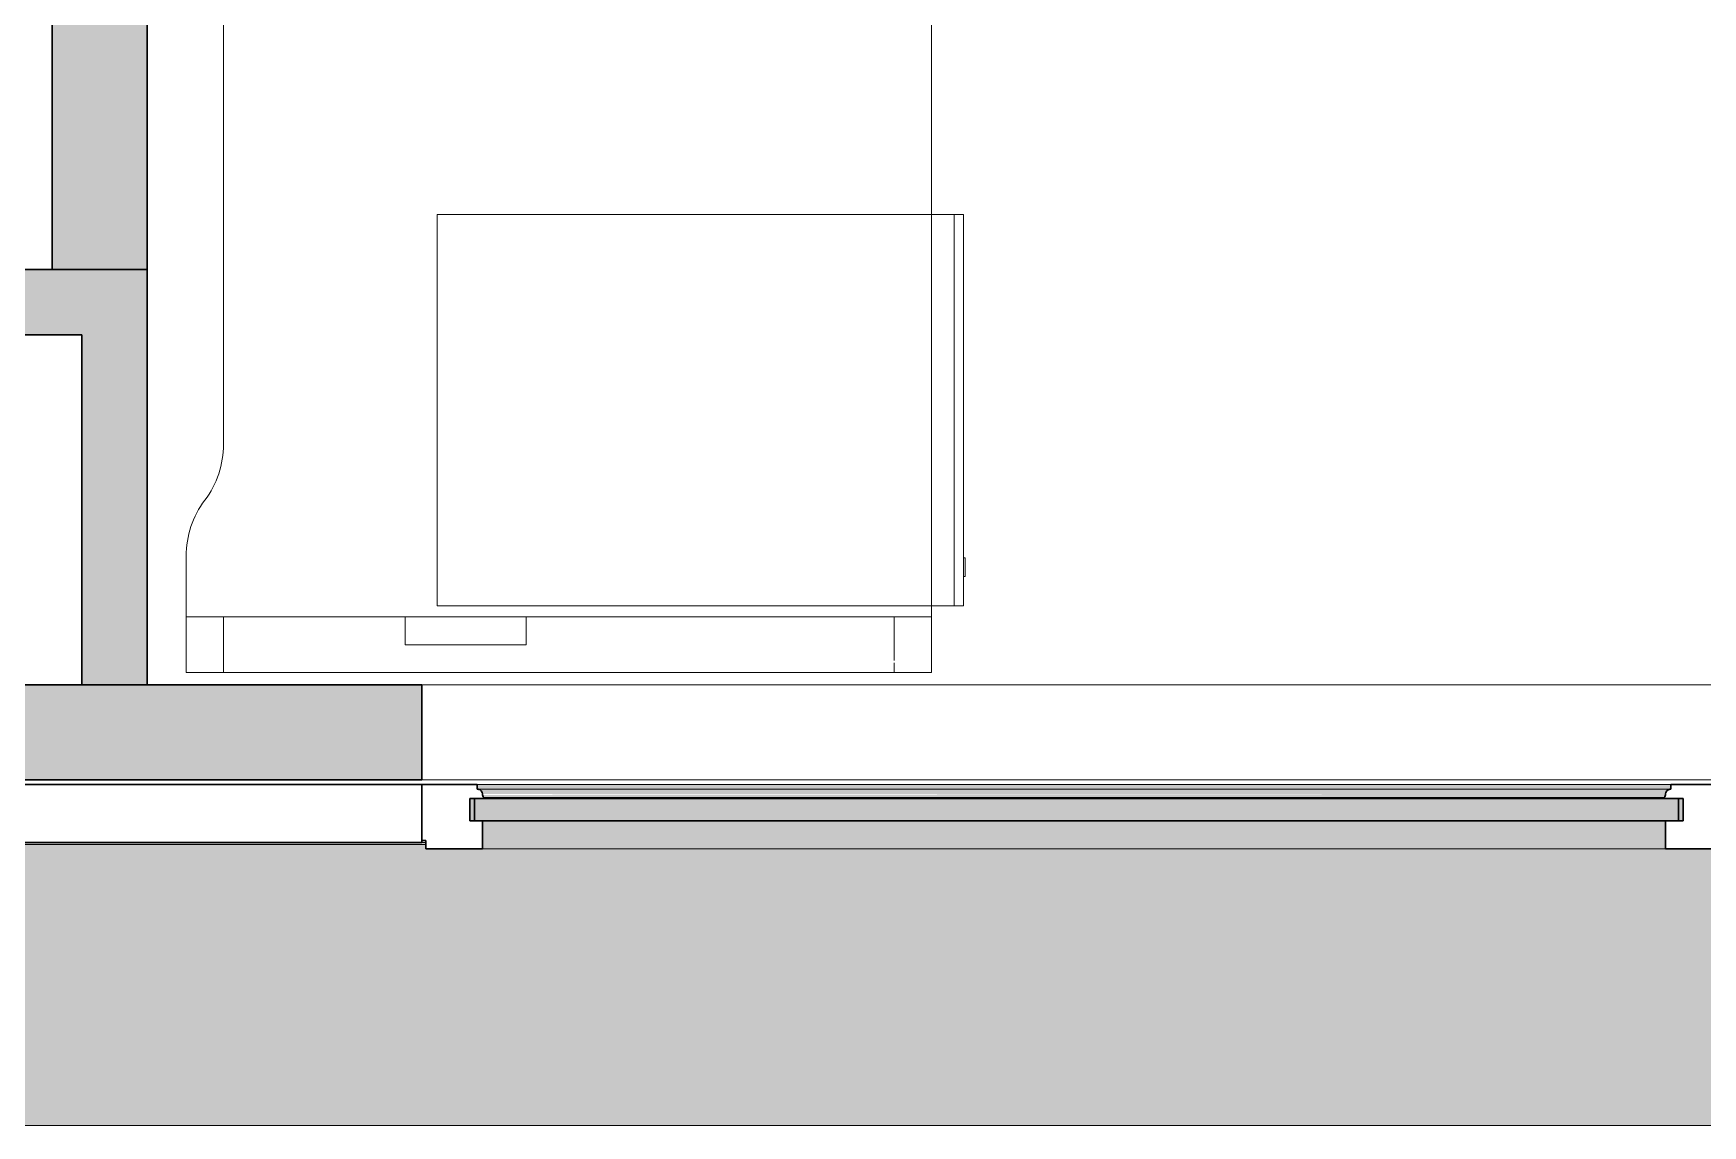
# Model space of a CAD drawing. Header units: millimetres. Extents: x 155927 to 295199, y -4084 to 97293.
# Drawn here: x 220029 to 221821, y 8897 to 10069 of the extents above; entities that cross this region are included whole.
import ezdxf

# ---------------------------------------------------------------- set-up
doc = ezdxf.new("R2010")
doc.units = ezdxf.units.MM
doc.header["$MEASUREMENT"] = 0
for name, color, linetype, lineweight in [('A-GLAZ', 7, 'CONTINUOUS', 9), ('A-WALL', 7, 'CONTINUOUS', 9), ('A-WALL-PATT', 7, 'CONTINUOUS', 9), ('I-FURN', 8, 'CONTINUOUS', 9), ('I-WALL', 7, 'CONTINUOUS', 9)]:
    doc.layers.add(name, color=color, linetype=linetype, lineweight=lineweight)

msp = doc.modelspace()

# ---------------------------------------------------------------- hatches: boundary and pattern name
at = {"layer": 'A-GLAZ'}
h = msp.add_hatch(color=256, dxfattribs=at)
h.paths.add_polyline_path([(221850.8, 9202.6), (221850.8, 9262.5), (221845.8, 9262.5), (221845.8, 9202.6)], flags=0)
h.paths.add_polyline_path([(223206.4, 9255.8), (223203.6, 9257.5), (223204.9, 9256.4), (223206, 9255.9)], flags=0)
h.paths.add_polyline_path([(217812.4, 9255.8), (217809.6, 9257.5), (217810.9, 9256.4), (217812, 9255.9)], flags=0)
h.paths.add_polyline_path([(220509.4, 9255.8), (220506.6, 9257.5), (220507.9, 9256.4), (220509, 9255.9)], flags=0)
h.paths.add_polyline_path([(215116.4, 9255.8), (215113.6, 9257.5), (215114.9, 9256.4), (215116, 9255.9)], flags=0)
h.paths.add_polyline_path([(212419.4, 9255.8), (212416.6, 9257.5), (212417.9, 9256.4), (212419, 9255.9)], flags=0)
h.paths.add_polyline_path([(209722.4, 9255.8), (209719.6, 9257.5), (209720.9, 9256.4), (209722, 9255.9)], flags=0)
for points in [[(220502.1, 9223.6), (220502.1, 9247.5), (220497.1, 9247.5), (220497.1, 9223.6)], [(221799.6, 9223.6), (221799.6, 9247.5), (220502.1, 9247.5), (220502.1, 9223.6), (221373, 9223.6)], [(221783.8, 9257.5), (221786.6, 9257.5), (221786.6, 9262.5), (220505, 9262.5), (220505, 9257.5), (221782.8, 9257.5)], [(221780.8, 9252.6), (221782.6, 9256.2), (221782.8, 9257.5), (220507.9, 9257), (220510.6, 9253.9), (220511.3, 9252.6), (221780.4, 9252.6)], [(221373, 9248.6), (221779.4, 9248.6), (221780.6, 9252.6), (220511, 9251.5), (220512.3, 9248.6), (220772.7, 9248.6)], [(221779.4, 9247.5), (221779.4, 9248.6), (221373, 9247.5)], [(221780.6, 9193.6), (221780.6, 9223.6), (220511, 9223.6), (220511, 9193.6), (221373, 9193.6)], [(224374.7, 8896.6), (224442.8, 8896.6), (224442.8, 9198.3), (224438.5, 9198.3), (224438.5, 9193.6), (223147.2, 9193.6), (223147.2, 9198.3), (221841.5, 9198.3), (221841.5, 9193.6), (220450.2, 9193.6), (220450.2, 9198.3), (219144.5, 9198.3), (219144.5, 9193.6), (217753.2, 9193.6), (217753.2, 9198.3), (216448.5, 9198.3), (216448.5, 9193.6), (215057.2, 9193.6), (215057.2, 9198.3), (213751.5, 9198.3), (213751.5, 9193.6), (212360.2, 9193.6), (212360.2, 9198.3), (211054.5, 9198.3), (211054.5, 9193.6), (209663.2, 9193.6), (209663.2, 9198.3), (209658.8, 9198.3), (209658.8, 8896.6), (223774.4, 8896.6)]]:
    msp.add_hatch(color=256, dxfattribs=at).paths.add_polyline_path(points, flags=0)
h = msp.add_hatch(color=256, dxfattribs=at)
h.paths.add_polyline_path([(224442.8, 9198.3), (224442.8, 9200.4), (224438.5, 9200.4), (224438.5, 9198.3)], flags=0)
h.paths.add_polyline_path([(223147.2, 9198.3), (223147.2, 9200.4), (221841.5, 9200.4), (221841.5, 9198.3), (223142.8, 9198.3)], flags=0)
h.paths.add_polyline_path([(220172.3, 9198.3), (220450.2, 9198.3), (220450.2, 9200.4), (219144.5, 9200.4), (219144.5, 9198.3), (219148.8, 9198.3)], flags=0)
h.paths.add_polyline_path([(217753.2, 9198.3), (217753.2, 9200.4), (216448.5, 9200.4), (216448.5, 9198.3), (217743.5, 9198.3)], flags=0)
h.paths.add_polyline_path([(213761.2, 9198.3), (215057.2, 9198.3), (215057.2, 9200.4), (213751.5, 9200.4), (213751.5, 9198.3)], flags=0)
h.paths.add_polyline_path([(212360.2, 9198.3), (212360.2, 9200.4), (211054.5, 9200.4), (211054.5, 9198.3), (212350.5, 9198.3)], flags=0)
h.paths.add_polyline_path([(209663.2, 9198.3), (209663.2, 9200.4), (209658.8, 9200.4), (209658.8, 9198.3)], flags=0)
at = {"layer": 'A-WALL-PATT'}
for points in [[(220150.8, 9815.3), (220150.8, 13607.6), (220048.8, 13607.6), (220048.8, 9815.3)], [(220080.8, 9745.3), (220080.8, 9815.3), (219376.9, 9815.3), (219376.9, 9745.3), (219446.9, 9745.3)], [(220080.8, 9369.6), (220150.8, 9369.6), (220150.8, 9815.3), (220080.8, 9815.3), (220080.8, 9692.7)], [(220445.8, 9267.6), (220445.8, 9369.6), (219148.8, 9369.6), (219148.8, 9267.6), (220172.3, 9267.6)]]:
    msp.add_hatch(color=256, dxfattribs=at).paths.add_polyline_path(points, flags=0)

# ---------------------------------------------------------------- linework, layer by layer
at = {"layer": 'A-GLAZ', "lineweight": 30}
for p, q in [((220445.8, 9262.5), (219148.8, 9262.5)), ((220445.8, 9200.4), (220445.8, 9262.5)), ((220505, 9262.5), (220445.8, 9262.5)), ((220445.8, 9262.5), (220445.8, 9202.6)), ((220497.1, 9223.6), (220497.1, 9247.5)), ((220497.1, 9247.5), (220512.3, 9247.5)), ((221799.6, 9247.5), (220502.1, 9247.5)), ((220502.1, 9247.5), (220502.1, 9223.6)), ((220505, 9257.5), (220505, 9262.5)), ((220506.6, 9257.5), (220505, 9257.5)), ((220512.3, 9247.5), (220512.3, 9248.6)), ((221779.4, 9248.6), (221779.4, 9247.5)), ((221779.4, 9247.5), (221794.6, 9247.5)), ((221786.6, 9257.5), (221785.1, 9257.5)), ((221786.6, 9262.5), (221786.6, 9257.5)), ((221845.8, 9262.5), (221786.6, 9262.5)), ((221794.6, 9247.5), (221794.6, 9223.6)), ((221799.6, 9223.6), (221799.6, 9247.5)), ((220511, 9223.6), (220497.1, 9223.6)), ((220502.1, 9223.6), (221799.6, 9223.6)), ((220511, 9193.6), (220511, 9223.6)), ((221794.6, 9223.6), (221780.6, 9223.6)), ((221780.6, 9223.6), (221780.6, 9193.6)), ((219148.8, 9200.4), (220445.8, 9200.4)), ((220445.8, 9202.6), (220450.2, 9202.6)), ((220450.2, 9202.6), (220450.2, 9193.6)), ((220450.2, 9193.6), (220511, 9193.6)), ((221780.6, 9193.6), (221841.5, 9193.6))]:
    msp.add_line(p, q, dxfattribs=at)
at = {"layer": 'A-GLAZ'}
for p, q in [((221786.6, 9262.5), (220505, 9262.5)), ((220505, 9257.5), (220506.6, 9257.5)), ((220506.6, 9257.5), (221785.1, 9257.5)), ((220512.3, 9248.6), (221779.4, 9248.6)), ((221785.1, 9257.5), (221786.6, 9257.5)), ((219144.5, 9198.3), (220450.2, 9198.3)), ((220445.8, 9200.4), (220450.2, 9200.4)), ((220511, 9193.6), (221780.6, 9193.6)), ((209658.8, 8896.6), (224442.8, 8896.6))]:
    msp.add_line(p, q, dxfattribs=at)
at = {"layer": 'A-GLAZ', "lineweight": 30}
for centre, radius, start, end in [((220505.5, 9252.2), 5.36, 3.4261, 78.0476), ((220518.2, 9253), 7.4, 183.4261, 216.5739), ((221773.5, 9253), 7.4, 323.4261, 356.5739), ((221786.2, 9252.2), 5.36, 101.9524, 176.5739)]:
    msp.add_arc(centre, radius, start, end, dxfattribs=at)
at = {"layer": 'A-GLAZ'}
for points, knots in [([(220509, 9256.2), (220508.9, 9256.4), (220508.5, 9256.7), (220507.7, 9257.2), (220507, 9257.4), (220506.6, 9257.5)], [-0.4, -0.4, -0.4, -0.4, -0.3, -0.2, 0, 0, 0, 0]), ([(220510.8, 9252.6), (220510.8, 9253), (220510.7, 9253.7), (220510.3, 9254.6), (220510.1, 9255), (220510, 9255.2)], [-1, -1, -1, -1, -0.8, -0.7, -0.6, -0.6, -0.6, -0.6]), ([(221781.7, 9255.2), (221781.6, 9255), (221781.4, 9254.6), (221781, 9253.7), (221780.9, 9253), (221780.8, 9252.6)], [0.6, 0.6, 0.6, 0.6, 0.7, 0.8, 1, 1, 1, 1]), ([(221785.1, 9257.5), (221784.6, 9257.4), (221784, 9257.2), (221783.2, 9256.7), (221782.8, 9256.4), (221782.6, 9256.2)], [0, 0, 0, 0, 0.2, 0.3, 0.4, 0.4, 0.4, 0.4])]:
    msp.add_open_spline(points, degree=3, knots=knots, dxfattribs=at)
for points in [[(220512.3, 9248.6), (220512, 9249), (220511.7, 9249.4), (220511.5, 9249.8)], [(221780.1, 9249.8), (221779.9, 9249.4), (221779.7, 9249), (221779.4, 9248.6)]]:
    msp.add_open_spline(points, degree=3, dxfattribs=at)
at = {"layer": 'A-WALL'}
msp.add_line((220445.8, 9267.6), (221845.8, 9267.6), dxfattribs=at)
at = {"layer": 'I-FURN'}
for p, q in [((220992.8, 9382.7), (220992.8, 10982.7)), ((220992.8, 10982.7), (220992.8, 9382.7)), ((220232.8, 10460), (220232.8, 9627.7)), ((220232.8, 9627.7), (220232.8, 10460)), ((220462.1, 9874.3), (220462.1, 9454.3)), ((220992.8, 9874.3), (220462.1, 9874.3)), ((221017.1, 9874.3), (220992.8, 9874.3)), ((221027.1, 9874.3), (221017.1, 9874.3)), ((221017.1, 9874.3), (221017.1, 9454.3)), ((221017.1, 9454.3), (221017.1, 9874.3)), ((221027.1, 9454.3), (221027.1, 9874.3)), ((220192.8, 9507.7), (220192.8, 9382.7)), ((220192.8, 9382.7), (220192.8, 9507.7)), ((221029.1, 9505.9), (221027.1, 9505.9)), ((221029.1, 9505.9), (221029.1, 9485.9)), ((221029.1, 9485.9), (221029.1, 9505.9)), ((221027.1, 9485.9), (221029.1, 9485.9)), ((220462.1, 9454.3), (220992.8, 9454.3)), ((220992.8, 9454.3), (221017.1, 9454.3)), ((221017.1, 9454.3), (221027.1, 9454.3)), ((220232.8, 9442.7), (220192.8, 9442.7)), ((220192.8, 9442.7), (220427.8, 9442.7)), ((220192.8, 9382.7), (220192.8, 9442.7)), ((220192.8, 9382.7), (220192.8, 9442.7)), ((220952.8, 9442.7), (220232.8, 9442.7)), ((220232.8, 9382.7), (220232.8, 9442.7)), ((220232.8, 9382.7), (220232.8, 9442.7)), ((220427.8, 9442.7), (220557.8, 9442.7)), ((220427.8, 9412.7), (220427.8, 9442.7)), ((220427.8, 9412.7), (220427.8, 9442.7)), ((220557.8, 9442.7), (220992.8, 9442.7)), ((220557.8, 9442.7), (220557.8, 9412.7)), ((220557.8, 9412.7), (220557.8, 9442.7)), ((220992.8, 9442.7), (220952.8, 9442.7)), ((220952.8, 9395.6), (220952.8, 9442.7)), ((220952.8, 9395.6), (220952.8, 9442.7)), ((220992.8, 9442.7), (220992.8, 9382.7)), ((220992.8, 9382.7), (220992.8, 9442.7)), ((220557.8, 9412.7), (220427.8, 9412.7)), ((220427.8, 9412.7), (220557.8, 9412.7)), ((220952.8, 9382.7), (220952.8, 9393.3)), ((220952.8, 9382.7), (220952.8, 9393.3)), ((220192.8, 9382.7), (220232.8, 9382.7)), ((220992.8, 9382.7), (220192.8, 9382.7)), ((220192.8, 9382.7), (220992.8, 9382.7)), ((220992.8, 9382.7), (220192.8, 9382.7)), ((220232.8, 9382.7), (220952.8, 9382.7)), ((220952.8, 9382.7), (220992.8, 9382.7))]:
    msp.add_line(p, q, dxfattribs=at)
for centre, start, end in [((220132.8, 9627.7), 323.1301, 0), ((220132.8, 9627.7), 323.1301, 0), ((220292.8, 9507.7), 143.1301, 180), ((220292.8, 9507.7), 143.1301, 180)]:
    msp.add_arc(centre, 100, start, end, dxfattribs=at)
at = {"layer": 'I-WALL', "lineweight": 30}
for p, q in [((220048.8, 13505.6), (220048.8, 9815.3)), ((220150.8, 9815.3), (220150.8, 13505.6)), ((220080.8, 9815.3), (219376.9, 9815.3)), ((220048.8, 9815.3), (220150.8, 9815.3)), ((220150.8, 9815.3), (220080.8, 9815.3)), ((220150.8, 9369.6), (220150.8, 9815.3)), ((219446.9, 9745.3), (220080.8, 9745.3)), ((220080.8, 9745.3), (220080.8, 9369.6)), ((220445.8, 9369.6), (219148.8, 9369.6)), ((220080.8, 9369.6), (220150.8, 9369.6)), ((220445.8, 9267.6), (220445.8, 9369.6)), ((219148.8, 9267.6), (220445.8, 9267.6))]:
    msp.add_line(p, q, dxfattribs=at)
at = {"layer": 'I-WALL'}
for p, q in [((220445.8, 9369.6), (221845.8, 9369.6)), ((221845.8, 9267.6), (220445.8, 9267.6))]:
    msp.add_line(p, q, dxfattribs=at)

doc.saveas('drawing.dxf')
